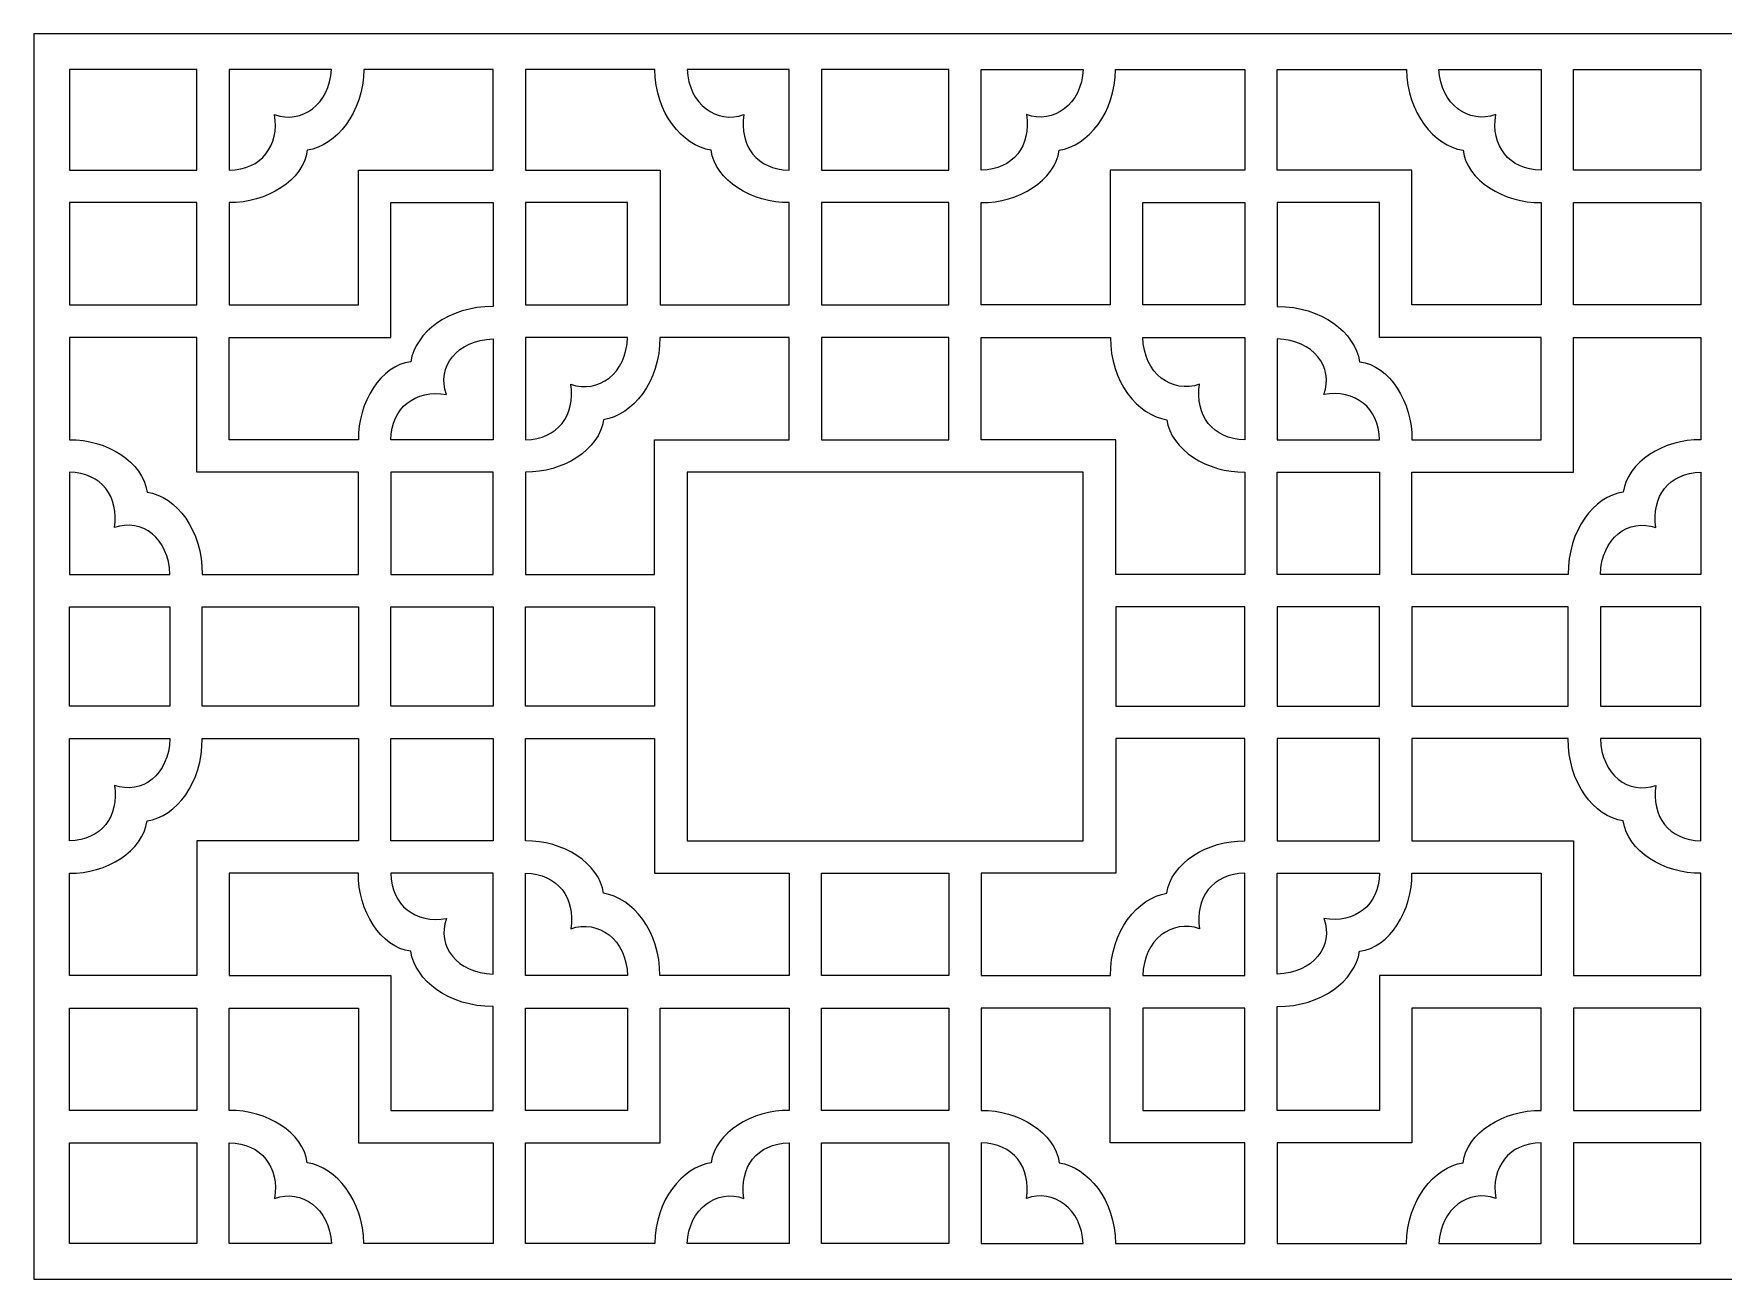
# Model space of a CAD drawing. Header units: centimetres. Extents: x -18.9 to 13.2, y -8.4 to 3.4.
# Drawn here: x -18.92 to -2.85, y -8.44 to 3.4 of the extents above; entities that cross this region are included whole.
import ezdxf

# ---------------------------------------------------------------- set-up
doc = ezdxf.new("R2010")
doc.units = ezdxf.units.CM
doc.header["$MEASUREMENT"] = 0
doc.layers.add('layer 1', color=7, linetype='Continuous')

msp = doc.modelspace()

# ---------------------------------------------------------------- linework, layer by layer
at = {"layer": 'layer 1', "color": 242, "lineweight": 9}
for points, knots in [([(-18.92007, -8.44021), (-18.92007, -8.44021), (-18.92007, 3.40062), (-18.92007, 3.40062), (-18.92007, 3.40062), (-18.92007, 3.40062), (13.21933, 3.40062), (13.21933, 3.40062), (13.21933, 3.40062), (13.21933, 3.40062), (13.21933, -8.44021), (13.21933, -8.44021), (13.21933, -8.44021), (13.21933, -8.44021), (-18.92007, -8.44021), (-18.92007, -8.44021)], [0, 0, 0, 0, 0.2, 0.2, 0.2, 0.2, 0.4, 0.4, 0.4, 0.4, 0.6, 0.6, 0.6, 0.6, 1, 1, 1, 1]), ([(-17.3684, 3.06231), (-17.3684, 3.06231), (-17.3684, 2.10446), (-17.3684, 2.10446), (-17.3684, 2.10446), (-17.3684, 2.10446), (-18.58176, 2.10446), (-18.58176, 2.10446), (-18.58176, 2.10446), (-18.58176, 2.10446), (-18.58176, 3.06231), (-18.58176, 3.06231), (-18.58176, 3.06231), (-18.58176, 3.06231), (-17.3684, 3.06231), (-17.3684, 3.06231)], [0, 0, 0, 0, 0.2, 0.2, 0.2, 0.2, 0.4, 0.4, 0.4, 0.4, 0.6, 0.6, 0.6, 0.6, 1, 1, 1, 1]), ([(-16.0896, 3.06231), (-16.10616, 2.72597), (-16.37263, 2.54078), (-16.62897, 2.6323), (-16.62897, 2.6323), (-16.58331, 2.33772), (-16.75232, 2.10792), (-17.06022, 2.10446), (-17.06022, 2.10446), (-17.06022, 2.10446), (-17.06022, 3.06231), (-17.06022, 3.06231), (-17.06022, 3.06231), (-17.06022, 3.06231), (-16.0896, 3.06231), (-16.0896, 3.06231)], [0, 0, 0, 0, 0.2, 0.2, 0.2, 0.2, 0.4, 0.4, 0.4, 0.4, 0.6, 0.6, 0.6, 0.6, 1, 1, 1, 1]), ([(-14.55149, 3.06231), (-14.55149, 3.06231), (-14.55149, 2.10446), (-14.55149, 2.10446), (-14.55149, 2.10446), (-14.55149, 2.10446), (-15.83134, 2.10446), (-15.83134, 2.10446), (-15.83134, 2.10446), (-15.83134, 2.10446), (-15.83134, 0.8229), (-15.83134, 0.8229), (-15.83134, 0.8229), (-15.83134, 0.8229), (-17.06022, 0.8229), (-17.06022, 0.8229), (-17.06022, 0.8229), (-17.06022, 0.8229), (-17.06022, 1.79628), (-17.06022, 1.79628), (-17.06022, 1.79628), (-16.70658, 1.78934), (-16.3547, 2.01067), (-16.31841, 2.29348), (-16.31841, 2.29348), (-16.0419, 2.33727), (-15.78784, 2.64589), (-15.781, 3.06231), (-15.781, 3.06231), (-15.781, 3.06231), (-14.55149, 3.06231), (-14.55149, 3.06231)], [0, 0, 0, 0, 0.11111111, 0.11111111, 0.11111111, 0.11111111, 0.22222222, 0.22222222, 0.22222222, 0.22222222, 0.33333333, 0.33333333, 0.33333333, 0.33333333, 0.44444444, 0.44444444, 0.44444444, 0.44444444, 0.55555556, 0.55555556, 0.55555556, 0.55555556, 0.66666667, 0.66666667, 0.66666667, 0.66666667, 0.77777778, 0.77777778, 0.77777778, 0.77777778, 1, 1, 1, 1]), ([(-13.0138, 3.06231), (-13.00697, 2.64589), (-12.7529, 2.33727), (-12.47639, 2.29348), (-12.47639, 2.29348), (-12.4401, 2.01067), (-12.08822, 1.78934), (-11.73458, 1.79628), (-11.73458, 1.79628), (-11.73458, 1.79628), (-11.73458, 0.8229), (-11.73458, 0.8229), (-11.73458, 0.8229), (-11.73458, 0.8229), (-12.96346, 0.8229), (-12.96346, 0.8229), (-12.96346, 0.8229), (-12.96346, 0.8229), (-12.96346, 2.10446), (-12.96346, 2.10446), (-12.96346, 2.10446), (-12.96346, 2.10446), (-14.24331, 2.10446), (-14.24331, 2.10446), (-14.24331, 2.10446), (-14.24331, 2.10446), (-14.24331, 3.06231), (-14.24331, 3.06231), (-14.24331, 3.06231), (-14.24331, 3.06231), (-13.0138, 3.06231), (-13.0138, 3.06231)], [0, 0, 0, 0, 0.11111111, 0.11111111, 0.11111111, 0.11111111, 0.22222222, 0.22222222, 0.22222222, 0.22222222, 0.33333333, 0.33333333, 0.33333333, 0.33333333, 0.44444444, 0.44444444, 0.44444444, 0.44444444, 0.55555556, 0.55555556, 0.55555556, 0.55555556, 0.66666667, 0.66666667, 0.66666667, 0.66666667, 0.77777778, 0.77777778, 0.77777778, 0.77777778, 1, 1, 1, 1]), ([(-11.73458, 3.06231), (-11.73458, 3.06231), (-11.73458, 2.10446), (-11.73458, 2.10446), (-11.73458, 2.10446), (-12.04248, 2.10792), (-12.21149, 2.33772), (-12.16583, 2.6323), (-12.16583, 2.6323), (-12.42217, 2.54078), (-12.68864, 2.72597), (-12.7052, 3.06231), (-12.7052, 3.06231), (-12.7052, 3.06231), (-11.73458, 3.06231), (-11.73458, 3.06231)], [0, 0, 0, 0, 0.2, 0.2, 0.2, 0.2, 0.4, 0.4, 0.4, 0.4, 0.6, 0.6, 0.6, 0.6, 1, 1, 1, 1]), ([(-10.21715, 3.06231), (-10.21715, 3.06231), (-10.21715, 2.10446), (-10.21715, 2.10446), (-10.21715, 2.10446), (-10.21715, 2.10446), (-11.4264, 2.10446), (-11.4264, 2.10446), (-11.4264, 2.10446), (-11.4264, 2.10446), (-11.4264, 3.06231), (-11.4264, 3.06231), (-11.4264, 3.06231), (-11.4264, 3.06231), (-10.21715, 3.06231), (-10.21715, 3.06231)], [0, 0, 0, 0, 0.2, 0.2, 0.2, 0.2, 0.4, 0.4, 0.4, 0.4, 0.6, 0.6, 0.6, 0.6, 1, 1, 1, 1]), ([(-8.62974, 3.06231), (-8.63658, 2.64589), (-8.89064, 2.33727), (-9.16715, 2.29348), (-9.16715, 2.29348), (-9.20345, 2.01067), (-9.55532, 1.78934), (-9.90897, 1.79628), (-9.90897, 1.79628), (-9.90897, 1.79628), (-9.90897, 0.8229), (-9.90897, 0.8229), (-9.90897, 0.8229), (-9.90897, 0.8229), (-8.68008, 0.8229), (-8.68008, 0.8229), (-8.68008, 0.8229), (-8.68008, 0.8229), (-8.68008, 2.10446), (-8.68008, 2.10446), (-8.68008, 2.10446), (-8.68008, 2.10446), (-7.40023, 2.10446), (-7.40023, 2.10446), (-7.40023, 2.10446), (-7.40023, 2.10446), (-7.40023, 3.06231), (-7.40023, 3.06231), (-7.40023, 3.06231), (-7.40023, 3.06231), (-8.62974, 3.06231), (-8.62974, 3.06231)], [0, 0, 0, 0, 0.11111111, 0.11111111, 0.11111111, 0.11111111, 0.22222222, 0.22222222, 0.22222222, 0.22222222, 0.33333333, 0.33333333, 0.33333333, 0.33333333, 0.44444444, 0.44444444, 0.44444444, 0.44444444, 0.55555556, 0.55555556, 0.55555556, 0.55555556, 0.66666667, 0.66666667, 0.66666667, 0.66666667, 0.77777778, 0.77777778, 0.77777778, 0.77777778, 1, 1, 1, 1]), ([(-9.90897, 3.06231), (-9.90897, 3.06231), (-9.90897, 2.10446), (-9.90897, 2.10446), (-9.90897, 2.10446), (-9.60106, 2.10792), (-9.43205, 2.33772), (-9.47771, 2.6323), (-9.47771, 2.6323), (-9.22138, 2.54078), (-8.9549, 2.72597), (-8.93834, 3.06231), (-8.93834, 3.06231), (-8.93834, 3.06231), (-9.90897, 3.06231), (-9.90897, 3.06231)], [0, 0, 0, 0, 0.2, 0.2, 0.2, 0.2, 0.4, 0.4, 0.4, 0.4, 0.6, 0.6, 0.6, 0.6, 1, 1, 1, 1]), ([(-7.09205, 3.06231), (-7.09205, 3.06231), (-7.09205, 2.10446), (-7.09205, 2.10446), (-7.09205, 2.10446), (-7.09205, 2.10446), (-5.81221, 2.10446), (-5.81221, 2.10446), (-5.81221, 2.10446), (-5.81221, 2.10446), (-5.81221, 0.8229), (-5.81221, 0.8229), (-5.81221, 0.8229), (-5.81221, 0.8229), (-4.58332, 0.8229), (-4.58332, 0.8229), (-4.58332, 0.8229), (-4.58332, 0.8229), (-4.58332, 1.79628), (-4.58332, 1.79628), (-4.58332, 1.79628), (-4.93697, 1.78934), (-5.28884, 2.01067), (-5.32514, 2.29348), (-5.32514, 2.29348), (-5.60165, 2.33727), (-5.85571, 2.64589), (-5.86254, 3.06231), (-5.86254, 3.06231), (-5.86254, 3.06231), (-7.09205, 3.06231), (-7.09205, 3.06231)], [0, 0, 0, 0, 0.11111111, 0.11111111, 0.11111111, 0.11111111, 0.22222222, 0.22222222, 0.22222222, 0.22222222, 0.33333333, 0.33333333, 0.33333333, 0.33333333, 0.44444444, 0.44444444, 0.44444444, 0.44444444, 0.55555556, 0.55555556, 0.55555556, 0.55555556, 0.66666667, 0.66666667, 0.66666667, 0.66666667, 0.77777778, 0.77777778, 0.77777778, 0.77777778, 1, 1, 1, 1]), ([(-5.55394, 3.06231), (-5.53738, 2.72597), (-5.27091, 2.54078), (-5.01457, 2.6323), (-5.01457, 2.6323), (-5.06023, 2.33772), (-4.89122, 2.10792), (-4.58332, 2.10446), (-4.58332, 2.10446), (-4.58332, 2.10446), (-4.58332, 3.06231), (-4.58332, 3.06231), (-4.58332, 3.06231), (-4.58332, 3.06231), (-5.55394, 3.06231), (-5.55394, 3.06231)], [0, 0, 0, 0, 0.2, 0.2, 0.2, 0.2, 0.4, 0.4, 0.4, 0.4, 0.6, 0.6, 0.6, 0.6, 1, 1, 1, 1]), ([(-4.27514, 3.06231), (-4.27514, 3.06231), (-4.27514, 2.10446), (-4.27514, 2.10446), (-4.27514, 2.10446), (-4.27514, 2.10446), (-3.06178, 2.10446), (-3.06178, 2.10446), (-3.06178, 2.10446), (-3.06178, 2.10446), (-3.06178, 3.06231), (-3.06178, 3.06231), (-3.06178, 3.06231), (-3.06178, 3.06231), (-4.27514, 3.06231), (-4.27514, 3.06231)], [0, 0, 0, 0, 0.2, 0.2, 0.2, 0.2, 0.4, 0.4, 0.4, 0.4, 0.6, 0.6, 0.6, 0.6, 1, 1, 1, 1]), ([(-18.58176, 1.79628), (-18.58176, 1.79628), (-17.3684, 1.79628), (-17.3684, 1.79628), (-17.3684, 1.79628), (-17.3684, 1.79628), (-17.3684, 0.8229), (-17.3684, 0.8229), (-17.3684, 0.8229), (-17.3684, 0.8229), (-18.58176, 0.8229), (-18.58176, 0.8229), (-18.58176, 0.8229), (-18.58176, 0.8229), (-18.58176, 1.79628), (-18.58176, 1.79628)], [0, 0, 0, 0, 0.2, 0.2, 0.2, 0.2, 0.4, 0.4, 0.4, 0.4, 0.6, 0.6, 0.6, 0.6, 1, 1, 1, 1]), ([(-15.83134, -0.45866), (-15.83827, -0.10502), (-15.61695, 0.24686), (-15.33414, 0.28315), (-15.33414, 0.28315), (-15.28986, 0.56271), (-14.97489, 0.80715), (-14.55149, 0.80848), (-14.55149, 0.80848), (-14.55149, 0.80848), (-14.55149, 0.8229), (-14.55149, 0.8229), (-14.55149, 0.8229), (-14.55149, 0.8229), (-14.55149, 1.79628), (-14.55149, 1.79628), (-14.55149, 1.79628), (-14.55149, 1.79628), (-15.52316, 1.79628), (-15.52316, 1.79628), (-15.52316, 1.79628), (-15.52316, 1.79628), (-15.52316, 0.51472), (-15.52316, 0.51472), (-15.52316, 0.51472), (-15.52316, 0.51472), (-17.06022, 0.51472), (-17.06022, 0.51472), (-17.06022, 0.51472), (-17.06022, 0.51472), (-17.06022, -0.45866), (-17.06022, -0.45866), (-17.06022, -0.45866), (-17.06022, -0.45866), (-15.83134, -0.45866), (-15.83134, -0.45866)], [0, 0, 0, 0, 0.1, 0.1, 0.1, 0.1, 0.2, 0.2, 0.2, 0.2, 0.3, 0.3, 0.3, 0.3, 0.4, 0.4, 0.4, 0.4, 0.5, 0.5, 0.5, 0.5, 0.6, 0.6, 0.6, 0.6, 0.7, 0.7, 0.7, 0.7, 0.8, 0.8, 0.8, 0.8, 1, 1, 1, 1]), ([(-13.27164, 0.8229), (-13.27164, 0.8229), (-14.24331, 0.8229), (-14.24331, 0.8229), (-14.24331, 0.8229), (-14.24331, 0.8229), (-14.24331, 1.79628), (-14.24331, 1.79628), (-14.24331, 1.79628), (-14.24331, 1.79628), (-13.27164, 1.79628), (-13.27164, 1.79628), (-13.27164, 1.79628), (-13.27164, 1.79628), (-13.27164, 0.8229), (-13.27164, 0.8229)], [0, 0, 0, 0, 0.2, 0.2, 0.2, 0.2, 0.4, 0.4, 0.4, 0.4, 0.6, 0.6, 0.6, 0.6, 1, 1, 1, 1]), ([(-10.21715, 1.79628), (-10.21715, 1.79628), (-10.21715, 0.8229), (-10.21715, 0.8229), (-10.21715, 0.8229), (-10.21715, 0.8229), (-11.4264, 0.8229), (-11.4264, 0.8229), (-11.4264, 0.8229), (-11.4264, 0.8229), (-11.4264, 1.79628), (-11.4264, 1.79628), (-11.4264, 1.79628), (-11.4264, 1.79628), (-10.21715, 1.79628), (-10.21715, 1.79628)], [0, 0, 0, 0, 0.2, 0.2, 0.2, 0.2, 0.4, 0.4, 0.4, 0.4, 0.6, 0.6, 0.6, 0.6, 1, 1, 1, 1]), ([(-8.3719, 0.8229), (-8.3719, 0.8229), (-7.40023, 0.8229), (-7.40023, 0.8229), (-7.40023, 0.8229), (-7.40023, 0.8229), (-7.40023, 1.79628), (-7.40023, 1.79628), (-7.40023, 1.79628), (-7.40023, 1.79628), (-8.3719, 1.79628), (-8.3719, 1.79628), (-8.3719, 1.79628), (-8.3719, 1.79628), (-8.3719, 0.8229), (-8.3719, 0.8229)], [0, 0, 0, 0, 0.2, 0.2, 0.2, 0.2, 0.4, 0.4, 0.4, 0.4, 0.6, 0.6, 0.6, 0.6, 1, 1, 1, 1]), ([(-5.81221, -0.45866), (-5.80527, -0.10502), (-6.0266, 0.24686), (-6.30941, 0.28315), (-6.30941, 0.28315), (-6.35368, 0.56271), (-6.66865, 0.80715), (-7.09205, 0.80848), (-7.09205, 0.80848), (-7.09205, 0.80848), (-7.09205, 0.8229), (-7.09205, 0.8229), (-7.09205, 0.8229), (-7.09205, 0.8229), (-7.09205, 1.79628), (-7.09205, 1.79628), (-7.09205, 1.79628), (-7.09205, 1.79628), (-6.12039, 1.79628), (-6.12039, 1.79628), (-6.12039, 1.79628), (-6.12039, 1.79628), (-6.12039, 0.51472), (-6.12039, 0.51472), (-6.12039, 0.51472), (-6.12039, 0.51472), (-4.58332, 0.51472), (-4.58332, 0.51472), (-4.58332, 0.51472), (-4.58332, 0.51472), (-4.58332, -0.45866), (-4.58332, -0.45866), (-4.58332, -0.45866), (-4.58332, -0.45866), (-5.81221, -0.45866), (-5.81221, -0.45866)], [0, 0, 0, 0, 0.1, 0.1, 0.1, 0.1, 0.2, 0.2, 0.2, 0.2, 0.3, 0.3, 0.3, 0.3, 0.4, 0.4, 0.4, 0.4, 0.5, 0.5, 0.5, 0.5, 0.6, 0.6, 0.6, 0.6, 0.7, 0.7, 0.7, 0.7, 0.8, 0.8, 0.8, 0.8, 1, 1, 1, 1]), ([(-3.06178, 1.79628), (-3.06178, 1.79628), (-4.27514, 1.79628), (-4.27514, 1.79628), (-4.27514, 1.79628), (-4.27514, 1.79628), (-4.27514, 0.8229), (-4.27514, 0.8229), (-4.27514, 0.8229), (-4.27514, 0.8229), (-3.06178, 0.8229), (-3.06178, 0.8229), (-3.06178, 0.8229), (-3.06178, 0.8229), (-3.06178, 1.79628), (-3.06178, 1.79628)], [0, 0, 0, 0, 0.2, 0.2, 0.2, 0.2, 0.4, 0.4, 0.4, 0.4, 0.6, 0.6, 0.6, 0.6, 1, 1, 1, 1]), ([(-18.58176, 0.51472), (-18.58176, 0.51472), (-17.3684, 0.51472), (-17.3684, 0.51472), (-17.3684, 0.51472), (-17.3684, 0.51472), (-17.3684, -0.76684), (-17.3684, -0.76684), (-17.3684, -0.76684), (-17.3684, -0.76684), (-15.83134, -0.76684), (-15.83134, -0.76684), (-15.83134, -0.76684), (-15.83134, -0.76684), (-15.83134, -1.74022), (-15.83134, -1.74022), (-15.83134, -1.74022), (-15.83134, -1.74022), (-17.31744, -1.74022), (-17.31744, -1.74022), (-17.31744, -1.74022), (-17.31811, -1.31595), (-17.56285, -1.0002), (-17.84279, -0.95586), (-17.84279, -0.95586), (-17.87899, -0.67381), (-18.22908, -0.45294), (-18.58176, -0.45864), (-18.58176, -0.45864), (-18.58176, -0.45864), (-18.58176, 0.51472), (-18.58176, 0.51472)], [0, 0, 0, 0, 0.11111111, 0.11111111, 0.11111111, 0.11111111, 0.22222222, 0.22222222, 0.22222222, 0.22222222, 0.33333333, 0.33333333, 0.33333333, 0.33333333, 0.44444444, 0.44444444, 0.44444444, 0.44444444, 0.55555556, 0.55555556, 0.55555556, 0.55555556, 0.66666667, 0.66666667, 0.66666667, 0.66666667, 0.77777778, 0.77777778, 0.77777778, 0.77777778, 1, 1, 1, 1]), ([(-14.55149, 0.50026), (-14.89655, 0.49045), (-15.08808, 0.23241), (-14.99531, -0.02741), (-14.99531, -0.02741), (-15.28989, 0.01825), (-15.51969, -0.15076), (-15.52316, -0.45866), (-15.52316, -0.45866), (-15.52316, -0.45866), (-14.55149, -0.45866), (-14.55149, -0.45866), (-14.55149, -0.45866), (-14.55149, -0.45866), (-14.55149, 0.50026), (-14.55149, 0.50026)], [0, 0, 0, 0, 0.2, 0.2, 0.2, 0.2, 0.4, 0.4, 0.4, 0.4, 0.6, 0.6, 0.6, 0.6, 1, 1, 1, 1]), ([(-13.2721, 0.51472), (-13.28109, 0.16857), (-13.5518, -0.02374), (-13.81206, 0.06918), (-13.81206, 0.06918), (-13.7664, -0.2254), (-13.93541, -0.45519), (-14.24331, -0.45866), (-14.24331, -0.45866), (-14.24331, -0.45866), (-14.24331, 0.51472), (-14.24331, 0.51472), (-14.24331, 0.51472), (-14.24331, 0.51472), (-13.2721, 0.51472), (-13.2721, 0.51472)], [0, 0, 0, 0, 0.2, 0.2, 0.2, 0.2, 0.4, 0.4, 0.4, 0.4, 0.6, 0.6, 0.6, 0.6, 1, 1, 1, 1]), ([(-14.24331, -0.76684), (-13.88966, -0.77378), (-13.53779, -0.55245), (-13.50149, -0.26965), (-13.50149, -0.26965), (-13.22156, -0.22531), (-12.96459, 0.09045), (-12.96392, 0.51472), (-12.96392, 0.51472), (-12.96392, 0.51472), (-12.96346, 0.51472), (-12.96346, 0.51472), (-12.96346, 0.51472), (-12.96346, 0.51472), (-11.73458, 0.51472), (-11.73458, 0.51472), (-11.73458, 0.51472), (-11.73458, 0.51472), (-11.73458, -0.45866), (-11.73458, -0.45866), (-11.73458, -0.45866), (-11.73458, -0.45866), (-13.01442, -0.45866), (-13.01442, -0.45866), (-13.01442, -0.45866), (-13.01442, -0.45866), (-13.01442, -1.74022), (-13.01442, -1.74022), (-13.01442, -1.74022), (-13.01442, -1.74022), (-14.24331, -1.74022), (-14.24331, -1.74022), (-14.24331, -1.74022), (-14.24331, -1.74022), (-14.24331, -0.76684), (-14.24331, -0.76684)], [0, 0, 0, 0, 0.1, 0.1, 0.1, 0.1, 0.2, 0.2, 0.2, 0.2, 0.3, 0.3, 0.3, 0.3, 0.4, 0.4, 0.4, 0.4, 0.5, 0.5, 0.5, 0.5, 0.6, 0.6, 0.6, 0.6, 0.7, 0.7, 0.7, 0.7, 0.8, 0.8, 0.8, 0.8, 1, 1, 1, 1]), ([(-10.21715, 0.51472), (-10.21715, 0.51472), (-10.21715, -0.45866), (-10.21715, -0.45866), (-10.21715, -0.45866), (-10.21715, -0.45866), (-11.4264, -0.45866), (-11.4264, -0.45866), (-11.4264, -0.45866), (-11.4264, -0.45866), (-11.4264, 0.51472), (-11.4264, 0.51472), (-11.4264, 0.51472), (-11.4264, 0.51472), (-10.21715, 0.51472), (-10.21715, 0.51472)], [0, 0, 0, 0, 0.2, 0.2, 0.2, 0.2, 0.4, 0.4, 0.4, 0.4, 0.6, 0.6, 0.6, 0.6, 1, 1, 1, 1]), ([(-7.40023, -0.76684), (-7.75388, -0.77378), (-8.10575, -0.55245), (-8.14205, -0.26965), (-8.14205, -0.26965), (-8.42199, -0.22531), (-8.67895, 0.09045), (-8.67963, 0.51472), (-8.67963, 0.51472), (-8.67963, 0.51472), (-8.68008, 0.51472), (-8.68008, 0.51472), (-8.68008, 0.51472), (-8.68008, 0.51472), (-9.90897, 0.51472), (-9.90897, 0.51472), (-9.90897, 0.51472), (-9.90897, 0.51472), (-9.90897, -0.45866), (-9.90897, -0.45866), (-9.90897, -0.45866), (-9.90897, -0.45866), (-8.62912, -0.45866), (-8.62912, -0.45866), (-8.62912, -0.45866), (-8.62912, -0.45866), (-8.62912, -1.74022), (-8.62912, -1.74022), (-8.62912, -1.74022), (-8.62912, -1.74022), (-7.40023, -1.74022), (-7.40023, -1.74022), (-7.40023, -1.74022), (-7.40023, -1.74022), (-7.40023, -0.76684), (-7.40023, -0.76684)], [0, 0, 0, 0, 0.1, 0.1, 0.1, 0.1, 0.2, 0.2, 0.2, 0.2, 0.3, 0.3, 0.3, 0.3, 0.4, 0.4, 0.4, 0.4, 0.5, 0.5, 0.5, 0.5, 0.6, 0.6, 0.6, 0.6, 0.7, 0.7, 0.7, 0.7, 0.8, 0.8, 0.8, 0.8, 1, 1, 1, 1]), ([(-8.37144, 0.51472), (-8.36245, 0.16857), (-8.09174, -0.02374), (-7.83149, 0.06918), (-7.83149, 0.06918), (-7.87715, -0.2254), (-7.70813, -0.45519), (-7.40023, -0.45866), (-7.40023, -0.45866), (-7.40023, -0.45866), (-7.40023, 0.51472), (-7.40023, 0.51472), (-7.40023, 0.51472), (-7.40023, 0.51472), (-8.37144, 0.51472), (-8.37144, 0.51472)], [0, 0, 0, 0, 0.2, 0.2, 0.2, 0.2, 0.4, 0.4, 0.4, 0.4, 0.6, 0.6, 0.6, 0.6, 1, 1, 1, 1]), ([(-7.09205, 0.50026), (-6.74699, 0.49045), (-6.55547, 0.23241), (-6.64823, -0.02741), (-6.64823, -0.02741), (-6.35365, 0.01825), (-6.12385, -0.15076), (-6.12039, -0.45866), (-6.12039, -0.45866), (-6.12039, -0.45866), (-7.09205, -0.45866), (-7.09205, -0.45866), (-7.09205, -0.45866), (-7.09205, -0.45866), (-7.09205, 0.50026), (-7.09205, 0.50026)], [0, 0, 0, 0, 0.2, 0.2, 0.2, 0.2, 0.4, 0.4, 0.4, 0.4, 0.6, 0.6, 0.6, 0.6, 1, 1, 1, 1]), ([(-3.06178, 0.51472), (-3.06178, 0.51472), (-4.27514, 0.51472), (-4.27514, 0.51472), (-4.27514, 0.51472), (-4.27514, 0.51472), (-4.27514, -0.76684), (-4.27514, -0.76684), (-4.27514, -0.76684), (-4.27514, -0.76684), (-5.81221, -0.76684), (-5.81221, -0.76684), (-5.81221, -0.76684), (-5.81221, -0.76684), (-5.81221, -1.74022), (-5.81221, -1.74022), (-5.81221, -1.74022), (-5.81221, -1.74022), (-4.32611, -1.74022), (-4.32611, -1.74022), (-4.32611, -1.74022), (-4.32543, -1.31595), (-4.08069, -1.0002), (-3.80076, -0.95586), (-3.80076, -0.95586), (-3.76456, -0.67381), (-3.41447, -0.45294), (-3.06178, -0.45864), (-3.06178, -0.45864), (-3.06178, -0.45864), (-3.06178, 0.51472), (-3.06178, 0.51472)], [0, 0, 0, 0, 0.11111111, 0.11111111, 0.11111111, 0.11111111, 0.22222222, 0.22222222, 0.22222222, 0.22222222, 0.33333333, 0.33333333, 0.33333333, 0.33333333, 0.44444444, 0.44444444, 0.44444444, 0.44444444, 0.55555556, 0.55555556, 0.55555556, 0.55555556, 0.66666667, 0.66666667, 0.66666667, 0.66666667, 0.77777778, 0.77777778, 0.77777778, 0.77777778, 1, 1, 1, 1]), ([(-18.58176, -0.76691), (-18.27567, -0.77176), (-18.10783, -1.00102), (-18.15335, -1.29469), (-18.15335, -1.29469), (-17.89309, -1.20177), (-17.63461, -1.39407), (-17.62562, -1.74022), (-17.62562, -1.74022), (-17.62562, -1.74022), (-18.58176, -1.74022), (-18.58176, -1.74022), (-18.58176, -1.74022), (-18.58176, -1.74022), (-18.58176, -0.76691), (-18.58176, -0.76691)], [0, 0, 0, 0, 0.2, 0.2, 0.2, 0.2, 0.4, 0.4, 0.4, 0.4, 0.6, 0.6, 0.6, 0.6, 1, 1, 1, 1]), ([(-14.55149, -1.74022), (-14.55149, -1.74022), (-15.52316, -1.74022), (-15.52316, -1.74022), (-15.52316, -1.74022), (-15.52316, -1.74022), (-15.52316, -0.76684), (-15.52316, -0.76684), (-15.52316, -0.76684), (-15.52316, -0.76684), (-14.55149, -0.76684), (-14.55149, -0.76684), (-14.55149, -0.76684), (-14.55149, -0.76684), (-14.55149, -1.74022), (-14.55149, -1.74022)], [0, 0, 0, 0, 0.2, 0.2, 0.2, 0.2, 0.4, 0.4, 0.4, 0.4, 0.6, 0.6, 0.6, 0.6, 1, 1, 1, 1]), ([(-8.9373, -0.76684), (-8.9373, -1.93547), (-8.9373, -3.10412), (-8.9373, -4.27274), (-8.9373, -4.27274), (-10.10788, -4.27274), (-11.53568, -4.27274), (-12.70625, -4.27274), (-12.70625, -4.27274), (-12.70625, -3.10412), (-12.70625, -1.93547), (-12.70625, -0.76684), (-12.70625, -0.76684), (-11.53568, -0.76684), (-10.10788, -0.76684), (-8.9373, -0.76684)], [0, 0, 0, 0, 0.2, 0.2, 0.2, 0.2, 0.4, 0.4, 0.4, 0.4, 0.6, 0.6, 0.6, 0.6, 1, 1, 1, 1]), ([(-7.09205, -1.74022), (-7.09205, -1.74022), (-6.12039, -1.74022), (-6.12039, -1.74022), (-6.12039, -1.74022), (-6.12039, -1.74022), (-6.12039, -0.76684), (-6.12039, -0.76684), (-6.12039, -0.76684), (-6.12039, -0.76684), (-7.09205, -0.76684), (-7.09205, -0.76684), (-7.09205, -0.76684), (-7.09205, -0.76684), (-7.09205, -1.74022), (-7.09205, -1.74022)], [0, 0, 0, 0, 0.2, 0.2, 0.2, 0.2, 0.4, 0.4, 0.4, 0.4, 0.6, 0.6, 0.6, 0.6, 1, 1, 1, 1]), ([(-3.06178, -0.76691), (-3.36787, -0.77176), (-3.53571, -1.00102), (-3.49019, -1.29469), (-3.49019, -1.29469), (-3.75045, -1.20177), (-4.00893, -1.39407), (-4.01793, -1.74022), (-4.01793, -1.74022), (-4.01793, -1.74022), (-3.06178, -1.74022), (-3.06178, -1.74022), (-3.06178, -1.74022), (-3.06178, -1.74022), (-3.06178, -0.76691), (-3.06178, -0.76691)], [0, 0, 0, 0, 0.2, 0.2, 0.2, 0.2, 0.4, 0.4, 0.4, 0.4, 0.6, 0.6, 0.6, 0.6, 1, 1, 1, 1]), ([(-17.62562, -2.0484), (-17.62562, -2.0484), (-18.58176, -2.0484), (-18.58176, -2.0484), (-18.58176, -2.0484), (-18.58176, -2.36267), (-18.58176, -2.67693), (-18.58176, -2.99118), (-18.58176, -2.99118), (-18.58176, -2.99118), (-17.62562, -2.99118), (-17.62562, -2.99118), (-17.62562, -2.99118), (-17.62562, -2.67693), (-17.62562, -2.36266), (-17.62562, -2.0484)], [0, 0, 0, 0, 0.2, 0.2, 0.2, 0.2, 0.4, 0.4, 0.4, 0.4, 0.6, 0.6, 0.6, 0.6, 1, 1, 1, 1]), ([(-15.83134, -2.0484), (-15.83134, -2.0484), (-17.31744, -2.0484), (-17.31744, -2.0484), (-17.31744, -2.0484), (-17.31744, -2.36267), (-17.31744, -2.67693), (-17.31744, -2.99118), (-17.31744, -2.99118), (-17.31744, -2.99118), (-15.83134, -2.99118), (-15.83134, -2.99118), (-15.83134, -2.99118), (-15.83134, -2.67693), (-15.83134, -2.36266), (-15.83134, -2.0484)], [0, 0, 0, 0, 0.2, 0.2, 0.2, 0.2, 0.4, 0.4, 0.4, 0.4, 0.6, 0.6, 0.6, 0.6, 1, 1, 1, 1]), ([(-14.55149, -2.0484), (-14.55149, -2.0484), (-15.52316, -2.0484), (-15.52316, -2.0484), (-15.52316, -2.0484), (-15.52316, -2.36267), (-15.52316, -2.67693), (-15.52316, -2.99118), (-15.52316, -2.99118), (-15.52316, -2.99118), (-14.55149, -2.99118), (-14.55149, -2.99118), (-14.55149, -2.99118), (-14.55149, -2.67693), (-14.55149, -2.36266), (-14.55149, -2.0484)], [0, 0, 0, 0, 0.2, 0.2, 0.2, 0.2, 0.4, 0.4, 0.4, 0.4, 0.6, 0.6, 0.6, 0.6, 1, 1, 1, 1]), ([(-13.01442, -2.0484), (-13.01442, -2.0484), (-14.24331, -2.0484), (-14.24331, -2.0484), (-14.24331, -2.0484), (-14.24331, -2.36267), (-14.24331, -2.67693), (-14.24331, -2.99118), (-14.24331, -2.99118), (-14.24331, -2.99118), (-13.01442, -2.99118), (-13.01442, -2.99118), (-13.01442, -2.99118), (-13.01442, -2.67693), (-13.01442, -2.36266), (-13.01442, -2.0484)], [0, 0, 0, 0, 0.2, 0.2, 0.2, 0.2, 0.4, 0.4, 0.4, 0.4, 0.6, 0.6, 0.6, 0.6, 1, 1, 1, 1]), ([(-8.62912, -2.0484), (-8.62912, -2.0484), (-7.40023, -2.0484), (-7.40023, -2.0484), (-7.40023, -2.0484), (-7.40023, -2.36267), (-7.40023, -2.67693), (-7.40023, -2.99118), (-7.40023, -2.99118), (-7.40023, -2.99118), (-8.62912, -2.99118), (-8.62912, -2.99118), (-8.62912, -2.99118), (-8.62912, -2.67693), (-8.62912, -2.36266), (-8.62912, -2.0484)], [0, 0, 0, 0, 0.2, 0.2, 0.2, 0.2, 0.4, 0.4, 0.4, 0.4, 0.6, 0.6, 0.6, 0.6, 1, 1, 1, 1]), ([(-7.09205, -2.0484), (-7.09205, -2.0484), (-6.12039, -2.0484), (-6.12039, -2.0484), (-6.12039, -2.0484), (-6.12039, -2.36267), (-6.12039, -2.67693), (-6.12039, -2.99118), (-6.12039, -2.99118), (-6.12039, -2.99118), (-7.09205, -2.99118), (-7.09205, -2.99118), (-7.09205, -2.99118), (-7.09205, -2.67693), (-7.09205, -2.36266), (-7.09205, -2.0484)], [0, 0, 0, 0, 0.2, 0.2, 0.2, 0.2, 0.4, 0.4, 0.4, 0.4, 0.6, 0.6, 0.6, 0.6, 1, 1, 1, 1]), ([(-5.81221, -2.0484), (-5.81221, -2.0484), (-4.32611, -2.0484), (-4.32611, -2.0484), (-4.32611, -2.0484), (-4.32611, -2.36267), (-4.32611, -2.67693), (-4.32611, -2.99118), (-4.32611, -2.99118), (-4.32611, -2.99118), (-5.81221, -2.99118), (-5.81221, -2.99118), (-5.81221, -2.99118), (-5.81221, -2.67693), (-5.81221, -2.36266), (-5.81221, -2.0484)], [0, 0, 0, 0, 0.2, 0.2, 0.2, 0.2, 0.4, 0.4, 0.4, 0.4, 0.6, 0.6, 0.6, 0.6, 1, 1, 1, 1]), ([(-4.01793, -2.0484), (-4.01793, -2.0484), (-3.06178, -2.0484), (-3.06178, -2.0484), (-3.06178, -2.0484), (-3.06178, -2.36267), (-3.06178, -2.67693), (-3.06178, -2.99118), (-3.06178, -2.99118), (-3.06178, -2.99118), (-4.01793, -2.99118), (-4.01793, -2.99118), (-4.01793, -2.99118), (-4.01793, -2.67693), (-4.01793, -2.36266), (-4.01793, -2.0484)], [0, 0, 0, 0, 0.2, 0.2, 0.2, 0.2, 0.4, 0.4, 0.4, 0.4, 0.6, 0.6, 0.6, 0.6, 1, 1, 1, 1]), ([(-18.58176, -4.27268), (-18.27567, -4.26783), (-18.10783, -4.03857), (-18.15335, -3.7449), (-18.15335, -3.7449), (-17.89309, -3.83782), (-17.63461, -3.64551), (-17.62562, -3.29936), (-17.62562, -3.29936), (-17.62562, -3.29936), (-18.58176, -3.29936), (-18.58176, -3.29936), (-18.58176, -3.29936), (-18.58176, -3.29936), (-18.58176, -4.27268), (-18.58176, -4.27268)], [0, 0, 0, 0, 0.2, 0.2, 0.2, 0.2, 0.4, 0.4, 0.4, 0.4, 0.6, 0.6, 0.6, 0.6, 1, 1, 1, 1]), ([(-18.58176, -5.5543), (-18.58176, -5.5543), (-17.3684, -5.5543), (-17.3684, -5.5543), (-17.3684, -5.5543), (-17.3684, -5.5543), (-17.3684, -4.27274), (-17.3684, -4.27274), (-17.3684, -4.27274), (-17.3684, -4.27274), (-15.83134, -4.27274), (-15.83134, -4.27274), (-15.83134, -4.27274), (-15.83134, -4.27274), (-15.83134, -3.29936), (-15.83134, -3.29936), (-15.83134, -3.29936), (-15.83134, -3.29936), (-17.31744, -3.29936), (-17.31744, -3.29936), (-17.31744, -3.29936), (-17.31811, -3.72363), (-17.56285, -4.03939), (-17.84279, -4.08373), (-17.84279, -4.08373), (-17.87899, -4.36578), (-18.22908, -4.58665), (-18.58176, -4.58095), (-18.58176, -4.58095), (-18.58176, -4.58095), (-18.58176, -5.5543), (-18.58176, -5.5543)], [0, 0, 0, 0, 0.11111111, 0.11111111, 0.11111111, 0.11111111, 0.22222222, 0.22222222, 0.22222222, 0.22222222, 0.33333333, 0.33333333, 0.33333333, 0.33333333, 0.44444444, 0.44444444, 0.44444444, 0.44444444, 0.55555556, 0.55555556, 0.55555556, 0.55555556, 0.66666667, 0.66666667, 0.66666667, 0.66666667, 0.77777778, 0.77777778, 0.77777778, 0.77777778, 1, 1, 1, 1]), ([(-14.55149, -3.29936), (-14.55149, -3.29936), (-15.52316, -3.29936), (-15.52316, -3.29936), (-15.52316, -3.29936), (-15.52316, -3.29936), (-15.52316, -4.27274), (-15.52316, -4.27274), (-15.52316, -4.27274), (-15.52316, -4.27274), (-14.55149, -4.27274), (-14.55149, -4.27274), (-14.55149, -4.27274), (-14.55149, -4.27274), (-14.55149, -3.29936), (-14.55149, -3.29936)], [0, 0, 0, 0, 0.2, 0.2, 0.2, 0.2, 0.4, 0.4, 0.4, 0.4, 0.6, 0.6, 0.6, 0.6, 1, 1, 1, 1]), ([(-14.24331, -4.27274), (-13.88966, -4.26581), (-13.53779, -4.48713), (-13.50149, -4.76994), (-13.50149, -4.76994), (-13.22156, -4.81428), (-12.96459, -5.13003), (-12.96392, -5.5543), (-12.96392, -5.5543), (-12.96392, -5.5543), (-12.96346, -5.5543), (-12.96346, -5.5543), (-12.96346, -5.5543), (-12.96346, -5.5543), (-11.73458, -5.5543), (-11.73458, -5.5543), (-11.73458, -5.5543), (-11.73458, -5.5543), (-11.73458, -4.58092), (-11.73458, -4.58092), (-11.73458, -4.58092), (-11.73458, -4.58092), (-13.01442, -4.58092), (-13.01442, -4.58092), (-13.01442, -4.58092), (-13.01442, -4.58092), (-13.01442, -3.29936), (-13.01442, -3.29936), (-13.01442, -3.29936), (-13.01442, -3.29936), (-14.24331, -3.29936), (-14.24331, -3.29936), (-14.24331, -3.29936), (-14.24331, -3.29936), (-14.24331, -4.27274), (-14.24331, -4.27274)], [0, 0, 0, 0, 0.1, 0.1, 0.1, 0.1, 0.2, 0.2, 0.2, 0.2, 0.3, 0.3, 0.3, 0.3, 0.4, 0.4, 0.4, 0.4, 0.5, 0.5, 0.5, 0.5, 0.6, 0.6, 0.6, 0.6, 0.7, 0.7, 0.7, 0.7, 0.8, 0.8, 0.8, 0.8, 1, 1, 1, 1]), ([(-7.40023, -4.27274), (-7.75388, -4.26581), (-8.10575, -4.48713), (-8.14205, -4.76994), (-8.14205, -4.76994), (-8.42199, -4.81428), (-8.67895, -5.13003), (-8.67963, -5.5543), (-8.67963, -5.5543), (-8.67963, -5.5543), (-8.68008, -5.5543), (-8.68008, -5.5543), (-8.68008, -5.5543), (-8.68008, -5.5543), (-9.90897, -5.5543), (-9.90897, -5.5543), (-9.90897, -5.5543), (-9.90897, -5.5543), (-9.90897, -4.58092), (-9.90897, -4.58092), (-9.90897, -4.58092), (-9.90897, -4.58092), (-8.62912, -4.58092), (-8.62912, -4.58092), (-8.62912, -4.58092), (-8.62912, -4.58092), (-8.62912, -3.29936), (-8.62912, -3.29936), (-8.62912, -3.29936), (-8.62912, -3.29936), (-7.40023, -3.29936), (-7.40023, -3.29936), (-7.40023, -3.29936), (-7.40023, -3.29936), (-7.40023, -4.27274), (-7.40023, -4.27274)], [0, 0, 0, 0, 0.1, 0.1, 0.1, 0.1, 0.2, 0.2, 0.2, 0.2, 0.3, 0.3, 0.3, 0.3, 0.4, 0.4, 0.4, 0.4, 0.5, 0.5, 0.5, 0.5, 0.6, 0.6, 0.6, 0.6, 0.7, 0.7, 0.7, 0.7, 0.8, 0.8, 0.8, 0.8, 1, 1, 1, 1]), ([(-7.09205, -3.29936), (-7.09205, -3.29936), (-6.12039, -3.29936), (-6.12039, -3.29936), (-6.12039, -3.29936), (-6.12039, -3.29936), (-6.12039, -4.27274), (-6.12039, -4.27274), (-6.12039, -4.27274), (-6.12039, -4.27274), (-7.09205, -4.27274), (-7.09205, -4.27274), (-7.09205, -4.27274), (-7.09205, -4.27274), (-7.09205, -3.29936), (-7.09205, -3.29936)], [0, 0, 0, 0, 0.2, 0.2, 0.2, 0.2, 0.4, 0.4, 0.4, 0.4, 0.6, 0.6, 0.6, 0.6, 1, 1, 1, 1]), ([(-3.06178, -5.5543), (-3.06178, -5.5543), (-4.27514, -5.5543), (-4.27514, -5.5543), (-4.27514, -5.5543), (-4.27514, -5.5543), (-4.27514, -4.27274), (-4.27514, -4.27274), (-4.27514, -4.27274), (-4.27514, -4.27274), (-5.81221, -4.27274), (-5.81221, -4.27274), (-5.81221, -4.27274), (-5.81221, -4.27274), (-5.81221, -3.29936), (-5.81221, -3.29936), (-5.81221, -3.29936), (-5.81221, -3.29936), (-4.32611, -3.29936), (-4.32611, -3.29936), (-4.32611, -3.29936), (-4.32543, -3.72363), (-4.08069, -4.03939), (-3.80076, -4.08373), (-3.80076, -4.08373), (-3.76456, -4.36578), (-3.41447, -4.58665), (-3.06178, -4.58095), (-3.06178, -4.58095), (-3.06178, -4.58095), (-3.06178, -5.5543), (-3.06178, -5.5543)], [0, 0, 0, 0, 0.11111111, 0.11111111, 0.11111111, 0.11111111, 0.22222222, 0.22222222, 0.22222222, 0.22222222, 0.33333333, 0.33333333, 0.33333333, 0.33333333, 0.44444444, 0.44444444, 0.44444444, 0.44444444, 0.55555556, 0.55555556, 0.55555556, 0.55555556, 0.66666667, 0.66666667, 0.66666667, 0.66666667, 0.77777778, 0.77777778, 0.77777778, 0.77777778, 1, 1, 1, 1]), ([(-3.06178, -4.27268), (-3.36787, -4.26783), (-3.53571, -4.03857), (-3.49019, -3.7449), (-3.49019, -3.7449), (-3.75045, -3.83782), (-4.00893, -3.64551), (-4.01793, -3.29936), (-4.01793, -3.29936), (-4.01793, -3.29936), (-3.06178, -3.29936), (-3.06178, -3.29936), (-3.06178, -3.29936), (-3.06178, -3.29936), (-3.06178, -4.27268), (-3.06178, -4.27268)], [0, 0, 0, 0, 0.2, 0.2, 0.2, 0.2, 0.4, 0.4, 0.4, 0.4, 0.6, 0.6, 0.6, 0.6, 1, 1, 1, 1]), ([(-15.83134, -4.58092), (-15.83827, -4.93457), (-15.61695, -5.28644), (-15.33414, -5.32274), (-15.33414, -5.32274), (-15.28986, -5.6023), (-14.97489, -5.84673), (-14.55149, -5.84807), (-14.55149, -5.84807), (-14.55149, -5.84807), (-14.55149, -5.86248), (-14.55149, -5.86248), (-14.55149, -5.86248), (-14.55149, -5.86248), (-14.55149, -6.83586), (-14.55149, -6.83586), (-14.55149, -6.83586), (-14.55149, -6.83586), (-15.52316, -6.83586), (-15.52316, -6.83586), (-15.52316, -6.83586), (-15.52316, -6.83586), (-15.52316, -5.5543), (-15.52316, -5.5543), (-15.52316, -5.5543), (-15.52316, -5.5543), (-17.06022, -5.5543), (-17.06022, -5.5543), (-17.06022, -5.5543), (-17.06022, -5.5543), (-17.06022, -4.58092), (-17.06022, -4.58092), (-17.06022, -4.58092), (-17.06022, -4.58092), (-15.83134, -4.58092), (-15.83134, -4.58092)], [0, 0, 0, 0, 0.1, 0.1, 0.1, 0.1, 0.2, 0.2, 0.2, 0.2, 0.3, 0.3, 0.3, 0.3, 0.4, 0.4, 0.4, 0.4, 0.5, 0.5, 0.5, 0.5, 0.6, 0.6, 0.6, 0.6, 0.7, 0.7, 0.7, 0.7, 0.8, 0.8, 0.8, 0.8, 1, 1, 1, 1]), ([(-14.55149, -5.53984), (-14.89655, -5.53004), (-15.08808, -5.272), (-14.99531, -5.01217), (-14.99531, -5.01217), (-15.28989, -5.05783), (-15.51969, -4.88882), (-15.52316, -4.58092), (-15.52316, -4.58092), (-15.52316, -4.58092), (-14.55149, -4.58092), (-14.55149, -4.58092), (-14.55149, -4.58092), (-14.55149, -4.58092), (-14.55149, -5.53984), (-14.55149, -5.53984)], [0, 0, 0, 0, 0.2, 0.2, 0.2, 0.2, 0.4, 0.4, 0.4, 0.4, 0.6, 0.6, 0.6, 0.6, 1, 1, 1, 1]), ([(-13.2721, -5.5543), (-13.28109, -5.20815), (-13.5518, -5.01585), (-13.81206, -5.10877), (-13.81206, -5.10877), (-13.7664, -4.81419), (-13.93541, -4.58439), (-14.24331, -4.58092), (-14.24331, -4.58092), (-14.24331, -4.58092), (-14.24331, -5.5543), (-14.24331, -5.5543), (-14.24331, -5.5543), (-14.24331, -5.5543), (-13.2721, -5.5543), (-13.2721, -5.5543)], [0, 0, 0, 0, 0.2, 0.2, 0.2, 0.2, 0.4, 0.4, 0.4, 0.4, 0.6, 0.6, 0.6, 0.6, 1, 1, 1, 1]), ([(-10.21715, -5.5543), (-10.21715, -5.5543), (-10.21715, -4.58092), (-10.21715, -4.58092), (-10.21715, -4.58092), (-10.21715, -4.58092), (-11.4264, -4.58092), (-11.4264, -4.58092), (-11.4264, -4.58092), (-11.4264, -4.58092), (-11.4264, -5.5543), (-11.4264, -5.5543), (-11.4264, -5.5543), (-11.4264, -5.5543), (-10.21715, -5.5543), (-10.21715, -5.5543)], [0, 0, 0, 0, 0.2, 0.2, 0.2, 0.2, 0.4, 0.4, 0.4, 0.4, 0.6, 0.6, 0.6, 0.6, 1, 1, 1, 1]), ([(-8.37144, -5.5543), (-8.36245, -5.20815), (-8.09174, -5.01585), (-7.83149, -5.10877), (-7.83149, -5.10877), (-7.87715, -4.81419), (-7.70813, -4.58439), (-7.40023, -4.58092), (-7.40023, -4.58092), (-7.40023, -4.58092), (-7.40023, -5.5543), (-7.40023, -5.5543), (-7.40023, -5.5543), (-7.40023, -5.5543), (-8.37144, -5.5543), (-8.37144, -5.5543)], [0, 0, 0, 0, 0.2, 0.2, 0.2, 0.2, 0.4, 0.4, 0.4, 0.4, 0.6, 0.6, 0.6, 0.6, 1, 1, 1, 1]), ([(-7.09205, -5.53984), (-6.74699, -5.53004), (-6.55547, -5.272), (-6.64823, -5.01217), (-6.64823, -5.01217), (-6.35365, -5.05783), (-6.12385, -4.88882), (-6.12039, -4.58092), (-6.12039, -4.58092), (-6.12039, -4.58092), (-7.09205, -4.58092), (-7.09205, -4.58092), (-7.09205, -4.58092), (-7.09205, -4.58092), (-7.09205, -5.53984), (-7.09205, -5.53984)], [0, 0, 0, 0, 0.2, 0.2, 0.2, 0.2, 0.4, 0.4, 0.4, 0.4, 0.6, 0.6, 0.6, 0.6, 1, 1, 1, 1]), ([(-5.81221, -4.58092), (-5.80527, -4.93457), (-6.0266, -5.28644), (-6.30941, -5.32274), (-6.30941, -5.32274), (-6.35368, -5.6023), (-6.66865, -5.84673), (-7.09205, -5.84807), (-7.09205, -5.84807), (-7.09205, -5.84807), (-7.09205, -5.86248), (-7.09205, -5.86248), (-7.09205, -5.86248), (-7.09205, -5.86248), (-7.09205, -6.83586), (-7.09205, -6.83586), (-7.09205, -6.83586), (-7.09205, -6.83586), (-6.12039, -6.83586), (-6.12039, -6.83586), (-6.12039, -6.83586), (-6.12039, -6.83586), (-6.12039, -5.5543), (-6.12039, -5.5543), (-6.12039, -5.5543), (-6.12039, -5.5543), (-4.58332, -5.5543), (-4.58332, -5.5543), (-4.58332, -5.5543), (-4.58332, -5.5543), (-4.58332, -4.58092), (-4.58332, -4.58092), (-4.58332, -4.58092), (-4.58332, -4.58092), (-5.81221, -4.58092), (-5.81221, -4.58092)], [0, 0, 0, 0, 0.1, 0.1, 0.1, 0.1, 0.2, 0.2, 0.2, 0.2, 0.3, 0.3, 0.3, 0.3, 0.4, 0.4, 0.4, 0.4, 0.5, 0.5, 0.5, 0.5, 0.6, 0.6, 0.6, 0.6, 0.7, 0.7, 0.7, 0.7, 0.8, 0.8, 0.8, 0.8, 1, 1, 1, 1]), ([(-18.58176, -6.83586), (-18.58176, -6.83586), (-17.3684, -6.83586), (-17.3684, -6.83586), (-17.3684, -6.83586), (-17.3684, -6.83586), (-17.3684, -5.86248), (-17.3684, -5.86248), (-17.3684, -5.86248), (-17.3684, -5.86248), (-18.58176, -5.86248), (-18.58176, -5.86248), (-18.58176, -5.86248), (-18.58176, -5.86248), (-18.58176, -6.83586), (-18.58176, -6.83586)], [0, 0, 0, 0, 0.2, 0.2, 0.2, 0.2, 0.4, 0.4, 0.4, 0.4, 0.6, 0.6, 0.6, 0.6, 1, 1, 1, 1]), ([(-14.55149, -8.1019), (-14.55149, -8.1019), (-14.55149, -7.14404), (-14.55149, -7.14404), (-14.55149, -7.14404), (-14.55149, -7.14404), (-15.83134, -7.14404), (-15.83134, -7.14404), (-15.83134, -7.14404), (-15.83134, -7.14404), (-15.83134, -5.86248), (-15.83134, -5.86248), (-15.83134, -5.86248), (-15.83134, -5.86248), (-17.06022, -5.86248), (-17.06022, -5.86248), (-17.06022, -5.86248), (-17.06022, -5.86248), (-17.06022, -6.83586), (-17.06022, -6.83586), (-17.06022, -6.83586), (-16.70658, -6.82893), (-16.3547, -7.05025), (-16.31841, -7.33306), (-16.31841, -7.33306), (-16.0419, -7.37685), (-15.78784, -7.68547), (-15.781, -8.1019), (-15.781, -8.1019), (-15.781, -8.1019), (-14.55149, -8.1019), (-14.55149, -8.1019)], [0, 0, 0, 0, 0.11111111, 0.11111111, 0.11111111, 0.11111111, 0.22222222, 0.22222222, 0.22222222, 0.22222222, 0.33333333, 0.33333333, 0.33333333, 0.33333333, 0.44444444, 0.44444444, 0.44444444, 0.44444444, 0.55555556, 0.55555556, 0.55555556, 0.55555556, 0.66666667, 0.66666667, 0.66666667, 0.66666667, 0.77777778, 0.77777778, 0.77777778, 0.77777778, 1, 1, 1, 1]), ([(-13.27164, -5.86248), (-13.27164, -5.86248), (-14.24331, -5.86248), (-14.24331, -5.86248), (-14.24331, -5.86248), (-14.24331, -5.86248), (-14.24331, -6.83586), (-14.24331, -6.83586), (-14.24331, -6.83586), (-14.24331, -6.83586), (-13.27164, -6.83586), (-13.27164, -6.83586), (-13.27164, -6.83586), (-13.27164, -6.83586), (-13.27164, -5.86248), (-13.27164, -5.86248)], [0, 0, 0, 0, 0.2, 0.2, 0.2, 0.2, 0.4, 0.4, 0.4, 0.4, 0.6, 0.6, 0.6, 0.6, 1, 1, 1, 1]), ([(-13.0138, -8.1019), (-13.00697, -7.68547), (-12.7529, -7.37685), (-12.47639, -7.33306), (-12.47639, -7.33306), (-12.4401, -7.05025), (-12.08822, -6.82893), (-11.73458, -6.83586), (-11.73458, -6.83586), (-11.73458, -6.83586), (-11.73458, -5.86248), (-11.73458, -5.86248), (-11.73458, -5.86248), (-11.73458, -5.86248), (-12.96346, -5.86248), (-12.96346, -5.86248), (-12.96346, -5.86248), (-12.96346, -5.86248), (-12.96346, -7.14404), (-12.96346, -7.14404), (-12.96346, -7.14404), (-12.96346, -7.14404), (-14.24331, -7.14404), (-14.24331, -7.14404), (-14.24331, -7.14404), (-14.24331, -7.14404), (-14.24331, -8.1019), (-14.24331, -8.1019), (-14.24331, -8.1019), (-14.24331, -8.1019), (-13.0138, -8.1019), (-13.0138, -8.1019)], [0, 0, 0, 0, 0.11111111, 0.11111111, 0.11111111, 0.11111111, 0.22222222, 0.22222222, 0.22222222, 0.22222222, 0.33333333, 0.33333333, 0.33333333, 0.33333333, 0.44444444, 0.44444444, 0.44444444, 0.44444444, 0.55555556, 0.55555556, 0.55555556, 0.55555556, 0.66666667, 0.66666667, 0.66666667, 0.66666667, 0.77777778, 0.77777778, 0.77777778, 0.77777778, 1, 1, 1, 1]), ([(-10.21715, -6.83586), (-10.21715, -6.83586), (-10.21715, -5.86248), (-10.21715, -5.86248), (-10.21715, -5.86248), (-10.21715, -5.86248), (-11.4264, -5.86248), (-11.4264, -5.86248), (-11.4264, -5.86248), (-11.4264, -5.86248), (-11.4264, -6.83586), (-11.4264, -6.83586), (-11.4264, -6.83586), (-11.4264, -6.83586), (-10.21715, -6.83586), (-10.21715, -6.83586)], [0, 0, 0, 0, 0.2, 0.2, 0.2, 0.2, 0.4, 0.4, 0.4, 0.4, 0.6, 0.6, 0.6, 0.6, 1, 1, 1, 1]), ([(-8.62974, -8.1019), (-8.63658, -7.68547), (-8.89064, -7.37685), (-9.16715, -7.33306), (-9.16715, -7.33306), (-9.20345, -7.05025), (-9.55532, -6.82893), (-9.90897, -6.83586), (-9.90897, -6.83586), (-9.90897, -6.83586), (-9.90897, -5.86248), (-9.90897, -5.86248), (-9.90897, -5.86248), (-9.90897, -5.86248), (-8.68008, -5.86248), (-8.68008, -5.86248), (-8.68008, -5.86248), (-8.68008, -5.86248), (-8.68008, -7.14404), (-8.68008, -7.14404), (-8.68008, -7.14404), (-8.68008, -7.14404), (-7.40023, -7.14404), (-7.40023, -7.14404), (-7.40023, -7.14404), (-7.40023, -7.14404), (-7.40023, -8.1019), (-7.40023, -8.1019), (-7.40023, -8.1019), (-7.40023, -8.1019), (-8.62974, -8.1019), (-8.62974, -8.1019)], [0, 0, 0, 0, 0.11111111, 0.11111111, 0.11111111, 0.11111111, 0.22222222, 0.22222222, 0.22222222, 0.22222222, 0.33333333, 0.33333333, 0.33333333, 0.33333333, 0.44444444, 0.44444444, 0.44444444, 0.44444444, 0.55555556, 0.55555556, 0.55555556, 0.55555556, 0.66666667, 0.66666667, 0.66666667, 0.66666667, 0.77777778, 0.77777778, 0.77777778, 0.77777778, 1, 1, 1, 1]), ([(-8.3719, -5.86248), (-8.3719, -5.86248), (-7.40023, -5.86248), (-7.40023, -5.86248), (-7.40023, -5.86248), (-7.40023, -5.86248), (-7.40023, -6.83586), (-7.40023, -6.83586), (-7.40023, -6.83586), (-7.40023, -6.83586), (-8.3719, -6.83586), (-8.3719, -6.83586), (-8.3719, -6.83586), (-8.3719, -6.83586), (-8.3719, -5.86248), (-8.3719, -5.86248)], [0, 0, 0, 0, 0.2, 0.2, 0.2, 0.2, 0.4, 0.4, 0.4, 0.4, 0.6, 0.6, 0.6, 0.6, 1, 1, 1, 1]), ([(-7.09205, -8.1019), (-7.09205, -8.1019), (-7.09205, -7.14404), (-7.09205, -7.14404), (-7.09205, -7.14404), (-7.09205, -7.14404), (-5.81221, -7.14404), (-5.81221, -7.14404), (-5.81221, -7.14404), (-5.81221, -7.14404), (-5.81221, -5.86248), (-5.81221, -5.86248), (-5.81221, -5.86248), (-5.81221, -5.86248), (-4.58332, -5.86248), (-4.58332, -5.86248), (-4.58332, -5.86248), (-4.58332, -5.86248), (-4.58332, -6.83586), (-4.58332, -6.83586), (-4.58332, -6.83586), (-4.93697, -6.82893), (-5.28884, -7.05025), (-5.32514, -7.33306), (-5.32514, -7.33306), (-5.60165, -7.37685), (-5.85571, -7.68547), (-5.86254, -8.1019), (-5.86254, -8.1019), (-5.86254, -8.1019), (-7.09205, -8.1019), (-7.09205, -8.1019)], [0, 0, 0, 0, 0.11111111, 0.11111111, 0.11111111, 0.11111111, 0.22222222, 0.22222222, 0.22222222, 0.22222222, 0.33333333, 0.33333333, 0.33333333, 0.33333333, 0.44444444, 0.44444444, 0.44444444, 0.44444444, 0.55555556, 0.55555556, 0.55555556, 0.55555556, 0.66666667, 0.66666667, 0.66666667, 0.66666667, 0.77777778, 0.77777778, 0.77777778, 0.77777778, 1, 1, 1, 1]), ([(-3.06178, -6.83586), (-3.06178, -6.83586), (-4.27514, -6.83586), (-4.27514, -6.83586), (-4.27514, -6.83586), (-4.27514, -6.83586), (-4.27514, -5.86248), (-4.27514, -5.86248), (-4.27514, -5.86248), (-4.27514, -5.86248), (-3.06178, -5.86248), (-3.06178, -5.86248), (-3.06178, -5.86248), (-3.06178, -5.86248), (-3.06178, -6.83586), (-3.06178, -6.83586)], [0, 0, 0, 0, 0.2, 0.2, 0.2, 0.2, 0.4, 0.4, 0.4, 0.4, 0.6, 0.6, 0.6, 0.6, 1, 1, 1, 1]), ([(-17.3684, -8.1019), (-17.3684, -8.1019), (-17.3684, -7.14404), (-17.3684, -7.14404), (-17.3684, -7.14404), (-17.3684, -7.14404), (-18.58176, -7.14404), (-18.58176, -7.14404), (-18.58176, -7.14404), (-18.58176, -7.14404), (-18.58176, -8.1019), (-18.58176, -8.1019), (-18.58176, -8.1019), (-18.58176, -8.1019), (-17.3684, -8.1019), (-17.3684, -8.1019)], [0, 0, 0, 0, 0.2, 0.2, 0.2, 0.2, 0.4, 0.4, 0.4, 0.4, 0.6, 0.6, 0.6, 0.6, 1, 1, 1, 1]), ([(-16.0896, -8.1019), (-16.10616, -7.76555), (-16.37263, -7.58037), (-16.62897, -7.67189), (-16.62897, -7.67189), (-16.58331, -7.37731), (-16.75232, -7.14751), (-17.06022, -7.14404), (-17.06022, -7.14404), (-17.06022, -7.14404), (-17.06022, -8.1019), (-17.06022, -8.1019), (-17.06022, -8.1019), (-17.06022, -8.1019), (-16.0896, -8.1019), (-16.0896, -8.1019)], [0, 0, 0, 0, 0.2, 0.2, 0.2, 0.2, 0.4, 0.4, 0.4, 0.4, 0.6, 0.6, 0.6, 0.6, 1, 1, 1, 1]), ([(-11.73458, -8.1019), (-11.73458, -8.1019), (-11.73458, -7.14404), (-11.73458, -7.14404), (-11.73458, -7.14404), (-12.04248, -7.14751), (-12.21149, -7.37731), (-12.16583, -7.67189), (-12.16583, -7.67189), (-12.42217, -7.58037), (-12.68864, -7.76555), (-12.7052, -8.1019), (-12.7052, -8.1019), (-12.7052, -8.1019), (-11.73458, -8.1019), (-11.73458, -8.1019)], [0, 0, 0, 0, 0.2, 0.2, 0.2, 0.2, 0.4, 0.4, 0.4, 0.4, 0.6, 0.6, 0.6, 0.6, 1, 1, 1, 1]), ([(-10.21715, -8.1019), (-10.21715, -8.1019), (-10.21715, -7.14404), (-10.21715, -7.14404), (-10.21715, -7.14404), (-10.21715, -7.14404), (-11.4264, -7.14404), (-11.4264, -7.14404), (-11.4264, -7.14404), (-11.4264, -7.14404), (-11.4264, -8.1019), (-11.4264, -8.1019), (-11.4264, -8.1019), (-11.4264, -8.1019), (-10.21715, -8.1019), (-10.21715, -8.1019)], [0, 0, 0, 0, 0.2, 0.2, 0.2, 0.2, 0.4, 0.4, 0.4, 0.4, 0.6, 0.6, 0.6, 0.6, 1, 1, 1, 1]), ([(-9.90897, -8.1019), (-9.90897, -8.1019), (-9.90897, -7.14404), (-9.90897, -7.14404), (-9.90897, -7.14404), (-9.60106, -7.14751), (-9.43205, -7.37731), (-9.47771, -7.67189), (-9.47771, -7.67189), (-9.22138, -7.58037), (-8.9549, -7.76555), (-8.93834, -8.1019), (-8.93834, -8.1019), (-8.93834, -8.1019), (-9.90897, -8.1019), (-9.90897, -8.1019)], [0, 0, 0, 0, 0.2, 0.2, 0.2, 0.2, 0.4, 0.4, 0.4, 0.4, 0.6, 0.6, 0.6, 0.6, 1, 1, 1, 1]), ([(-5.55394, -8.1019), (-5.53738, -7.76555), (-5.27091, -7.58037), (-5.01457, -7.67189), (-5.01457, -7.67189), (-5.06023, -7.37731), (-4.89122, -7.14751), (-4.58332, -7.14404), (-4.58332, -7.14404), (-4.58332, -7.14404), (-4.58332, -8.1019), (-4.58332, -8.1019), (-4.58332, -8.1019), (-4.58332, -8.1019), (-5.55394, -8.1019), (-5.55394, -8.1019)], [0, 0, 0, 0, 0.2, 0.2, 0.2, 0.2, 0.4, 0.4, 0.4, 0.4, 0.6, 0.6, 0.6, 0.6, 1, 1, 1, 1]), ([(-4.27514, -8.1019), (-4.27514, -8.1019), (-4.27514, -7.14404), (-4.27514, -7.14404), (-4.27514, -7.14404), (-4.27514, -7.14404), (-3.06178, -7.14404), (-3.06178, -7.14404), (-3.06178, -7.14404), (-3.06178, -7.14404), (-3.06178, -8.1019), (-3.06178, -8.1019), (-3.06178, -8.1019), (-3.06178, -8.1019), (-4.27514, -8.1019), (-4.27514, -8.1019)], [0, 0, 0, 0, 0.2, 0.2, 0.2, 0.2, 0.4, 0.4, 0.4, 0.4, 0.6, 0.6, 0.6, 0.6, 1, 1, 1, 1])]:
    msp.add_open_spline(points, degree=3, knots=knots, dxfattribs=at)

doc.saveas('drawing.dxf')
